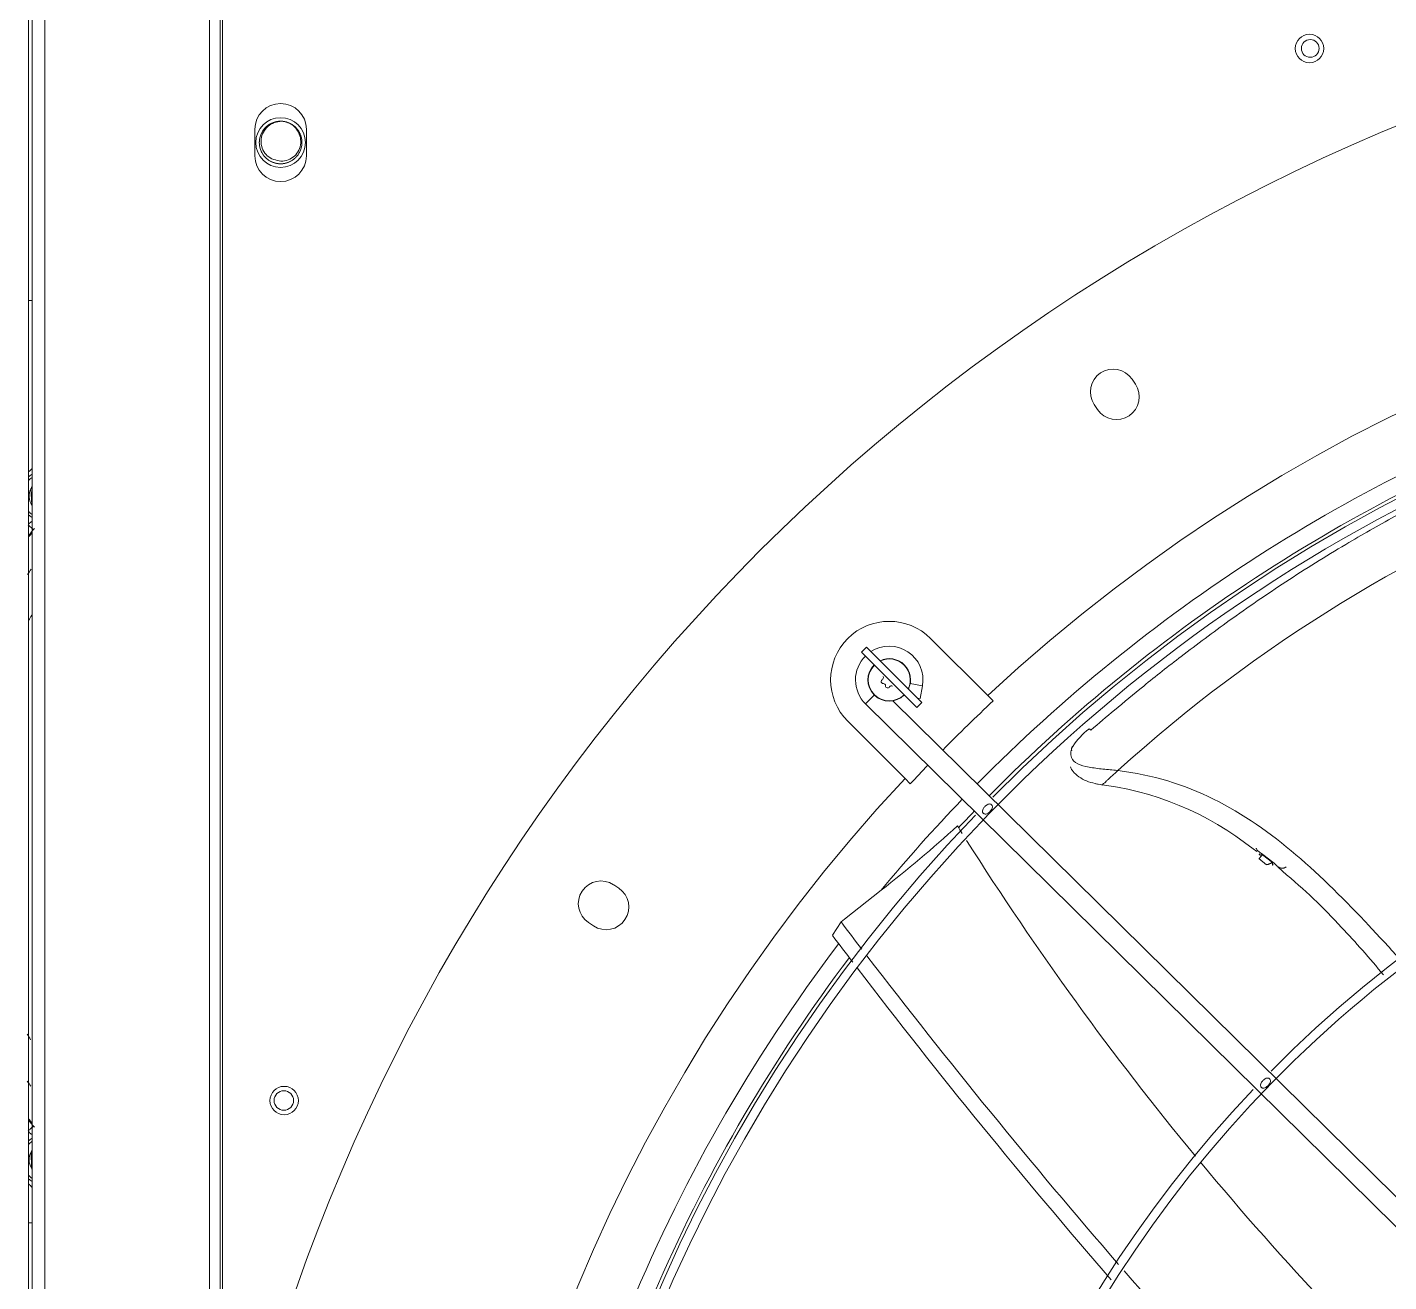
# Model space of a CAD drawing. Header units: millimetres. Extents: x 113490 to 142599, y -20467 to 115.
# Drawn here: x 128317.9 to 128701.4, y -11176.1 to -10822.5 of the extents above; entities that cross this region are included whole.
import ezdxf

# ---------------------------------------------------------------- set-up
doc = ezdxf.new("R2010")
doc.units = ezdxf.units.MM
doc.layers.add('DV3_0', color=7, linetype='Continuous')

msp = doc.modelspace()

# ---------------------------------------------------------------- linework, layer by layer
at = {"layer": 'DV3_0', "color": 7, "linetype": 'Continuous', "lineweight": 15}
for p, q in [((128318.24, -11906.49), (128318.24, -9742.49)), ((128319.24, -11906.49), (128319.24, -9742.49)), ((128369.24, -11847.85), (128369.24, -9857.26)), ((128372.24, -11847.85), (128372.24, -9857.26)), ((128381.99, -10851.24), (128381.99, -10858.74)), ((128396.49, -10858.74), (128396.49, -10851.24)), ((128318.24, -10899.48), (128319.24, -10899.48)), ((128630.02, -10923.11), (128629.08, -10921.7)), ((128618.44, -10928.81), (128619.38, -10930.23)), ((128319.23, -10952.32), (128318.86, -10952.57)), ((128318.86, -10952.57), (128319.16, -10957.14)), ((128588.46, -11010.88), (128572.35, -10994.77)), ((128554.32, -10997.24), (128552.91, -10998.66)), ((128568.46, -11014.22), (128552.91, -10998.66)), ((128554.32, -10997.24), (128569.88, -11012.8)), ((128565.21, -11010.96), (128564.72, -11010.88)), ((128569.4, -11011.7), (128570.04, -11008.09)), ((128589.96, -11012.37), (128588.46, -11010.88)), ((128554.01, -11013.2), (128896.44, -11350.87)), ((128900, -11345.95), (128561.7, -11012.35)), ((128568.46, -11014.22), (128569.88, -11012.8)), ((128568.64, -11011.57), (128569.4, -11011.7)), ((128549.02, -11018.1), (128565.13, -11034.22)), ((128565.13, -11034.22), (128566.62, -11035.71)), ((128663.18, -11054.09), (128664.19, -11054.77)), ((128664.8, -11056.75), (128666.97, -11058.61)), ((128665.95, -11055.64), (128665.85, -11055.74)), ((128668.74, -11057.77), (128665.95, -11055.64)), ((128670.13, -11059.16), (128671.43, -11060.31)), ((128484.47, -11065.13), (128483.06, -11064.19)), ((128558.39, -11065.73), (128548.04, -11073.89)), ((128475.95, -11074.83), (128477.36, -11075.78)), ((128547.11, -11074.65), (128544.66, -11078.43)), ((128548.04, -11073.89), (128547.11, -11074.65)), ((128318.97, -11139.5), (128319.04, -11144.08)), ((128318.24, -11159.48), (128319.24, -11159.48))]:
    msp.add_line(p, q, dxfattribs=at)
at = {"layer": 'DV3_0', "color": 7, "linetype": 'Continuous', "lineweight": 20}
for p, q in [((128322.84, -11903.49), (128322.84, -9745.49)), ((128372.84, -11862.07), (128372.84, -9845.59)), ((128566.59, -11007.48), (128570.04, -11008.09)), ((128556.47, -11010.71), (128554.01, -11013.2)), ((128668.64, -11057.89), (128665.85, -11055.74))]:
    msp.add_line(p, q, dxfattribs=at)
at = {"layer": 'DV3_0', "color": 7, "linetype": 'Continuous', "lineweight": 15}
for centre, radius in [((128679.07, -10828.5), 4), ((128679.28, -10828.48), 2.5), ((128389.24, -10854.99), 7), ((128390.24, -11124.99), 4), ((128390.15, -11124.99), 2.75)]:
    msp.add_circle(centre, radius, dxfattribs=at)
for centre, radius, start, end in [((128914.24, -11359.99), 551.5, 105.4775, 164.5225), ((128389.24, -10851.24), 7.25, 0, 180), ((128389.24, -10854.99), 6, 64.8963, 82.5227), ((128389.24, -10858.74), 7.25, 180, 0), ((128914.24, -11359.99), 477.5, 46.9802, 133.0198), ((128914.24, -11359.99), 456, 45.9967, 135.345), ((128914.24, -11359.99), 453.5, 90, 135.5593), ((128623.76, -10925.26), 6.4, 33.75, 213.75), ((128624.7, -10926.67), 6.4, 213.75, 33.75), ((128914.24, -11359.99), 457, 110.247, 135.4011), ((128416.54, -11048.16), 140.46, 133.8444, 134.4127), ((128322.97, -10954.59), 7.14, 121.5048, 131.4949), ((128322.97, -10954.59), 6.43, 125.4952, 137.4062), ((128322.97, -10954.59), 4.58, 153.8424, 213.8424), ((128322.97, -10954.59), 4.58, 144.5485, 153.8424), ((128322.97, -10954.59), 4.58, 213.8424, 215.4515), ((128322.97, -10954.59), 6.43, 222.5938, 234.5048), ((128322.97, -10954.59), 7.14, 228.5051, 238.4952), ((128416.54, -11048.16), 128.3, 138.8932, 140.0128), ((128416.54, -11048.16), 121.78, 143.2226, 144.0729), ((128560.68, -11006.44), 16.5, 45, 225), ((128560.68, -11006.44), 9.5, 135, 225.4011), ((128560.68, -11006.44), 9.5, 350, 122.8178), ((128560.68, -11006.44), 6, 135, 315), ((128560.68, -11006.44), 5.91, 135, 315), ((128560.68, -11006.44), 6, 334.4712, 115.5288), ((128560.68, -11006.44), 5.91, 334.7712, 115.2288), ((128559.01, -11006.88), 0.6, 118.8618, 271.1382), ((128558.43, -11005.83), 0.6, 298.8788, 31.1212), ((128559.04, -11008.08), 0.6, 358.8788, 91.1212), ((128560.24, -11008.11), 0.6, 178.8617, 331.1383), ((128561.29, -11008.69), 0.6, 58.8788, 151.1212), ((128914.24, -11359.99), 475.39, 133.011, 135.4011), ((128914.24, -11359.99), 346, 46.4603, 135.3186), ((128914.24, -11359.99), 343.5, 90, 135.6595), ((128628.87, -11035.97), 19.7, 127.2844, 146.8694), ((128615.55, -11027.16), 3.73, 148.8324, 198.5323), ((128612.99, -11026.01), 1.01, 129.0108, 207.7636), ((128612.16, -11025.11), 0.229, 329.2787, 337.2497), ((128914.24, -11359.99), 475.39, 136.1242, 136.989), ((128914.24, -11359.99), 477.5, 136.9802, 223.0198), ((128614.36, -11123.82), 92.44, 83.3264, 83.4691), ((128609.35, -11121.56), 86.32, 51.4172, 83.6329), ((128914.24, -11359.99), 456, 136.2282, 225.3442), ((128914.24, -11359.99), 453.5, 135.9912, 225.5589), ((128914.24, -11359.99), 457, 136.1533, 136.9627), ((128914.24, -11359.99), 453.5, 135.9166, 135.9912), ((128914.24, -11359.99), 453.5, 135.5593, 135.9166), ((128306.76, -10745.29), 407.44, 308.1421, 312.0989), ((129319.63, -10585.4), 872.25, 211.99842, 212.16586), ((129319.63, -10585.4), 872.25, 212.31442, 219.53683), ((128664.29, -11054.41), 5.58, 321.387, 322.944), ((128479.5, -11069.51), 6.4, 56.25, 236.25), ((128480.92, -11070.45), 6.4, 236.25, 56.25), ((130078.48, -9914.21), 1921.39, 217.15391, 217.44204), ((130014.25, -9969.73), 1840.9, 217.03202, 217.32877), ((130078.48, -9914.21), 1921.39, 217.51308, 220.85897), ((128914.24, -11359.99), 457, 142.9574, 169.7123), ((130014.25, -9969.73), 1840.9, 217.39011, 220.92007), ((128416.54, -11048.16), 121.78, 215.8774, 216.6861), ((128914.24, -11359.99), 346, 136.506, 225.3203), ((128914.24, -11359.99), 343.5, 135.6595, 225.6229), ((128416.54, -11048.16), 128.3, 219.9872, 221.1068), ((128322.97, -11141.72), 7.14, 121.5048, 131.4949), ((128322.97, -11141.72), 6.43, 125.4952, 137.4062), ((128322.97, -11141.72), 4.58, 150.939, 210.939), ((128322.97, -11141.72), 4.58, 144.5485, 150.939), ((128322.97, -11141.72), 4.58, 210.939, 215.4515), ((129319.63, -10585.4), 872.25, 219.6863, 226.90224), ((128322.97, -11141.72), 6.43, 222.5938, 234.5048), ((128322.97, -11141.72), 7.14, 228.5051, 238.4952), ((128416.54, -11048.16), 140.46, 225.5873, 226.1556), ((130078.48, -9914.21), 1921.39, 220.9289, 224.29797)]:
    msp.add_arc(centre, radius, start, end, dxfattribs=at)
at = {"layer": 'DV3_0', "color": 7, "linetype": 'Continuous', "lineweight": 20}
for centre, radius, start, end in [((128914.24, -11359.99), 461.75, 110.0855, 135.4011), ((128907.75, -11343.28), 420.46, 110.8294, 132.2399), ((128416.54, -11048.16), 128.02, 139.4647, 140.1583), ((128321.4, -10965.14), 4.06, 122.122, 138.8983), ((128417.1, -11048.3), 114.91, 148.4757, 149.3544), ((128914.24, -11359.99), 461.75, 136.1456, 140.4114), ((128914.24, -11359.99), 461.75, 142.7915, 173.1384), ((128417.1, -11048.3), 114.91, 210.2817, 211.2133), ((128416.54, -11048.16), 128.02, 219.8417, 220.5353), ((128321.4, -11131.17), 4.06, 221.1072, 237.8789)]:
    msp.add_arc(centre, radius, start, end, dxfattribs=at)
at = {"layer": 'DV3_0', "color": 7, "linetype": 'Continuous', "lineweight": 15}
msp.add_rational_spline([(128394.78, -10852.69), (128393.45, -10849.49), (128390.02, -10849.04), (128386.58, -10848.59), (128384.48, -10851.34), (128382.37, -10854.09), (128383.7, -10857.29), (128385.02, -10860.49), (128388.46, -10860.94), (128391.89, -10861.39), (128394, -10858.64), (128396.11, -10855.89), (128394.78, -10852.69), (128393.45, -10849.49), (128390.02, -10849.04), (128386.58, -10848.59), (128384.48, -10851.34), (128382.37, -10854.09), (128383.7, -10857.29), (128385.02, -10860.49), (128388.46, -10860.94), (128391.89, -10861.39), (128394, -10858.64), (128396.11, -10855.89), (128394.78, -10852.69), (128393.89, -10850.54), (128391.78, -10849.56)], [1, 0.866025403784, 1, 0.866025403784, 1, 0.866025403784, 1, 0.866025403784, 1, 0.866025403784, 1, 0.866025403784, 1, 0.866025403784, 1, 0.866025403784, 1, 0.866025403784, 1, 0.866025403784, 1, 0.866025403784, 1, 0.866025403784, 1, 0.90591222949, 0.943976505854], degree=2, knots=[0.94372108, 0.94372108, 0.94372108, 0.9481517, 0.9481517, 0.95258231, 0.95258231, 0.95701293, 0.95701293, 0.96144354, 0.96144354, 0.96587416, 0.96587416, 0.97030477, 0.97030477, 0.97473539, 0.97473539, 0.979166, 0.979166, 0.98359662, 0.98359662, 0.98802723, 0.98802723, 0.99245785, 0.99245785, 0.99688846, 0.99688846, 1, 1, 1], dxfattribs=at)
for points, knots in [([(128387.78, -10859.91), (128386.41, -10859.59), (128385.22, -10858.71), (128383.79, -10856.34), (128383.56, -10854.87), (128384.14, -10852.17), (128384.96, -10850.94), (128387.21, -10849.31), (128388.63, -10848.92), (128390.02, -10849.04)], [0, 0, 0, 0, 0.25, 0.25, 0.5, 0.5, 0.75, 0.75, 1, 1, 1, 1]), ([(128391.78, -10849.56), (128393.02, -10850.21), (128393.99, -10851.3), (128395.03, -10853.89), (128395.05, -10855.36), (128394.07, -10857.97), (128393.08, -10859.08), (128390.59, -10860.28), (128389.1, -10860.39), (128387.78, -10859.91)], [0, 0, 0, 0, 0.25, 0.25, 0.5, 0.5, 0.75, 0.75, 1, 1, 1, 1]), ([(128756.78, -10936.09), (128755.08, -10936.72), (128750.94, -10938.29), (128742.09, -10941.8), (128732.51, -10945.84), (128721.93, -10950.71), (128712.76, -10955.23), (128701.69, -10961.07), (128688.07, -10968.83), (128672.47, -10978.59), (128657.01, -10989.22), (128643.71, -10999.12), (128632.99, -11007.61), (128624.56, -11014.53), (128619.69, -11018.69), (128617.48, -11020.58)], [0.2372655, 0.2372655, 0.2372655, 0.2372655, 0.2629324, 0.3003611, 0.375216, 0.4179257, 0.4668403, 0.518544, 0.5907456, 0.6811722, 0.7688048, 0.8461038, 0.908484, 0.9586231, 1, 1, 1, 1]), ([(128564.91, -11010.66), (128564.93, -11010.68), (128564.98, -11010.73), (128565.08, -11010.83), (128565.17, -11010.92), (128565.21, -11010.96)], [0.93699996, 0.93699996, 0.93699996, 0.93699996, 0.94570082, 0.97250001, 1, 1, 1, 1]), ([(128612.01, -11028.34), (128612.31, -11029.06), (128612.93, -11029.62), (128614.64, -11030.5), (128615.74, -11030.81), (128618.19, -11031.27), (128619.54, -11031.43), (128622.25, -11031.71), (128623.62, -11031.83), (128624.87, -11031.98)], [0, 0, 0, 0, 0.25, 0.25, 0.5, 0.5, 0.75, 0.75, 1, 1, 1, 1]), ([(128611.76, -11030.98), (128611.9, -11031.31), (128612.25, -11032.13), (128613.59, -11033.43), (128616.32, -11035.19), (128618.84, -11035.71), (128620.79, -11036.07)], [0, 0, 0, 0, 0.112555, 0.329721, 0.555034, 1, 1, 1, 1]), ([(128620.71, -11036.05), (128620.71, -11036.04), (128620.77, -11035.98), (128620.97, -11035.78), (128621.35, -11035.43), (128621.76, -11035.05), (128622.31, -11034.53), (128623.01, -11033.9), (128623.9, -11033.09), (128624.66, -11032.4), (128625.1, -11032)], [0.4374993, 0.4374993, 0.4374993, 0.4374993, 0.4998211, 0.6248762, 0.6874038, 0.7499314, 0.812459, 0.8749866, 0.9375141, 0.9999949, 0.9999949, 0.9999949, 0.9999949]), ([(128704.91, -11085.59), (128701.95, -11082.28), (128698.94, -11079.01), (128689.29, -11068.77), (128682.49, -11061.88), (128668.03, -11049.58), (128660.36, -11044.17), (128643.77, -11035.95), (128634.85, -11033.12), (128625.1, -11032)], [0.5671555, 0.5671555, 0.5671555, 0.5671555, 0.625, 0.625, 0.75, 0.75, 0.875, 0.875, 1, 1, 1, 1]), ([(128587.18, -11044.03), (128587.14, -11043.98), (128587.06, -11043.89), (128586.95, -11043.65), (128586.91, -11043.25), (128587.09, -11042.82), (128587.35, -11042.43), (128587.63, -11042.12), (128587.93, -11041.84), (128588.31, -11041.57), (128588.73, -11041.39), (128589.12, -11041.42), (128589.36, -11041.53), (128589.45, -11041.61), (128589.5, -11041.65)], [0, 0, 0, 0, 0.040441, 0.08184, 0.180502, 0.319168, 0.407275, 0.502441, 0.597059, 0.684342, 0.821198, 0.918588, 0.959713, 1, 1, 1, 1]), ([(128589.5, -11041.65), (128589.54, -11041.69), (128589.62, -11041.78), (128589.73, -11042.02), (128589.77, -11042.42), (128589.59, -11042.85), (128589.33, -11043.24), (128589.05, -11043.55), (128588.75, -11043.83), (128588.37, -11044.1), (128587.95, -11044.28), (128587.56, -11044.26), (128587.32, -11044.14), (128587.23, -11044.07), (128587.18, -11044.03)], [0, 0, 0, 0, 0.040419, 0.081737, 0.180004, 0.318741, 0.407079, 0.502384, 0.597672, 0.685216, 0.821732, 0.918627, 0.959704, 1, 1, 1, 1]), ([(128665.95, -11055.63), (128665.89, -11055.59), (128665.74, -11055.49), (128665.42, -11055.28), (128665.02, -11055.02), (128664.52, -11054.62), (128664.18, -11054.25), (128664.05, -11053.95), (128664.03, -11053.9)], [0, 0, 0, 0, 0.0427487, 0.1089556, 0.23488, 0.3499859, 0.5247423, 0.5619881, 0.5619881, 0.5619881, 0.5619881]), ([(128665.85, -11055.74), (128665.83, -11055.74), (128665.8, -11055.72), (128665.74, -11055.73), (128665.67, -11055.73), (128665.58, -11055.75), (128665.47, -11055.77), (128665.3, -11055.79), (128665.13, -11055.8), (128664.96, -11055.75), (128664.85, -11055.62), (128664.99, -11055.48), (128665.06, -11055.41)], [0, 0, 0, 0, 0.012044, 0.035772, 0.072016, 0.120628, 0.180709, 0.274151, 0.441021, 0.561352, 0.790208, 1, 1, 1, 1]), ([(128665.85, -11055.74), (128665.8, -11055.79), (128665.72, -11055.87), (128665.61, -11055.99), (128665.5, -11056.1), (128665.4, -11056.2), (128665.31, -11056.3), (128665.23, -11056.39), (128665.16, -11056.47), (128665.1, -11056.55), (128665.05, -11056.61), (128665, -11056.67), (128664.97, -11056.72), (128664.94, -11056.76), (128664.93, -11056.8), (128664.92, -11056.82), (128664.92, -11056.84), (128664.93, -11056.85), (128664.93, -11056.85)], [0, 0, 0, 0, 0.031475, 0.0625958, 0.0933628, 0.1237773, 0.1538417, 0.1835592, 0.2129345, 0.2419735, 0.2706833, 0.2990728, 0.3271542, 0.3549404, 0.3824438, 0.4096765, 0.4366503, 0.4569653, 0.4569653, 0.4569653, 0.4569653]), ([(128668.64, -11057.89), (128668.58, -11057.92), (128668.46, -11057.98), (128668.28, -11058.07), (128668.1, -11058.15), (128667.94, -11058.23), (128667.78, -11058.29), (128667.62, -11058.35), (128667.48, -11058.4), (128667.34, -11058.45), (128667.22, -11058.48), (128667.11, -11058.5), (128667.01, -11058.51), (128666.92, -11058.5), (128666.85, -11058.48), (128666.79, -11058.45), (128666.76, -11058.42), (128666.75, -11058.4)], [0, 0, 0, 0, 0.0314072, 0.063257, 0.0955249, 0.1281906, 0.1612384, 0.1946578, 0.2284443, 0.2625995, 0.2971318, 0.332057, 0.3673985, 0.4031877, 0.4394642, 0.4762758, 0.5136785, 0.5136785, 0.5136785, 0.5136785]), ([(128668.88, -11058.46), (128668.84, -11058.51), (128668.78, -11058.59), (128668.66, -11058.67), (128668.6, -11058.64), (128668.6, -11058.5), (128668.63, -11058.33), (128668.68, -11058.16), (128668.71, -11058.02), (128668.71, -11057.95), (128668.67, -11057.9), (128668.65, -11057.89), (128668.64, -11057.89)], [0, 0, 0, 0, 0.127334, 0.220789, 0.468502, 0.604215, 0.74663, 0.891503, 0.957481, 0.981971, 0.990853, 1, 1, 1, 1]), ([(128672.46, -11059.15), (128672.42, -11059.18), (128672.34, -11059.23), (128672.22, -11059.31), (128672.11, -11059.37), (128671.99, -11059.42), (128671.88, -11059.46), (128671.78, -11059.49), (128671.62, -11059.52), (128671.4, -11059.54), (128671.07, -11059.5), (128670.68, -11059.37), (128670.2, -11059.09), (128669.8, -11058.78), (128669.5, -11058.49), (128669.29, -11058.29), (128669.13, -11058.12), (128669, -11058), (128668.93, -11057.93), (128668.87, -11057.87), (128668.8, -11057.82), (128668.76, -11057.78), (128668.74, -11057.77)], [0, 0, 0, 0, 0.032342, 0.063135, 0.092386, 0.120131, 0.146436, 0.171383, 0.195073, 0.258132, 0.321275, 0.421155, 0.547116, 0.703173, 0.766665, 0.832575, 0.904454, 0.924849, 0.944576, 0.964005, 0.982714, 1, 1, 1, 1]), ([(128671.43, -11060.31), (128674.7, -11063.12), (128680.11, -11067.77), (128687.58, -11075.57), (128694.1, -11082.72), (128697.97, -11087.24), (128699.92, -11089.59)], [0, 0, 0, 0, 0.0665262, 0.1303545, 0.1795293, 0.2312581, 0.2312581, 0.2312581, 0.2312581]), ([(128665.51, -11121.27), (128665.47, -11121.22), (128665.39, -11121.13), (128665.28, -11120.89), (128665.24, -11120.49), (128665.42, -11120.06), (128665.68, -11119.67), (128665.95, -11119.36), (128666.26, -11119.08), (128666.63, -11118.81), (128667.05, -11118.62), (128667.45, -11118.65), (128667.69, -11118.77), (128667.78, -11118.85), (128667.82, -11118.88)], [0, 0, 0, 0, 0.040471, 0.081926, 0.180876, 0.319892, 0.408079, 0.503208, 0.597701, 0.68481, 0.821378, 0.918632, 0.959731, 1, 1, 1, 1]), ([(128667.82, -11118.88), (128667.86, -11118.93), (128667.94, -11119.02), (128668.06, -11119.26), (128668.1, -11119.66), (128667.92, -11120.09), (128667.65, -11120.48), (128667.38, -11120.79), (128667.07, -11121.07), (128666.7, -11121.34), (128666.28, -11121.52), (128665.89, -11121.5), (128665.65, -11121.39), (128665.56, -11121.31), (128665.51, -11121.27)], [0, 0, 0, 0, 0.040443, 0.081793, 0.180216, 0.319289, 0.407802, 0.503208, 0.598506, 0.68594, 0.822069, 0.918689, 0.959722, 1, 1, 1, 1]), ([(128319.63, -11132.23), (128319.63, -11132.23), (128319.59, -11132.27), (128319.44, -11132.4), (128319.32, -11132.5), (128319.04, -11132.75), (128318.87, -11132.89), (128318.5, -11133.22), (128318.3, -11133.39), (128318.1, -11133.57)], [0, 0, 0, 0, 0.25, 0.25, 0.5, 0.5, 0.75, 0.75, 1, 1, 1, 1])]:
    msp.add_open_spline(points, degree=3, knots=knots, dxfattribs=at)
at = {"layer": 'DV3_0', "color": 7, "linetype": 'Continuous', "lineweight": 20}
for points, knots in [([(128318.1, -10962.75), (128318.3, -10962.92), (128318.5, -10963.1), (128318.87, -10963.42), (128319.04, -10963.57), (128319.32, -10963.81), (128319.44, -10963.91), (128319.59, -10964.05), (128319.63, -10964.08), (128319.63, -10964.08)], [0, 0, 0, 0, 0.25, 0.25, 0.5, 0.5, 0.75, 0.75, 1, 1, 1, 1]), ([(128616.94, -11020.29), (128616.97, -11020.24), (128617.05, -11020.23), (128617.26, -11020.34), (128617.39, -11020.45), (128617.48, -11020.58)], [0, 0, 0, 0, 0.5, 0.5, 1, 1, 1, 1])]:
    msp.add_open_spline(points, degree=3, knots=knots, dxfattribs=at)

doc.saveas('drawing.dxf')
